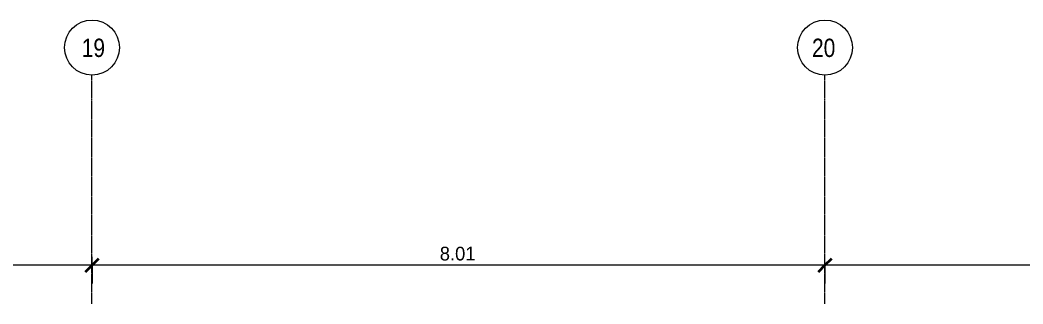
# Model space of a CAD drawing. Header units: centimetres. Extents: x -13467 to 3766, y -437 to 1921.
# Drawn here: x -3178 to -2082, y 1611 to 1921 of the extents above; entities that cross this region are included whole.
import ezdxf

# ---------------------------------------------------------------- set-up
doc = ezdxf.new("R2010")
doc.units = ezdxf.units.CM
doc.linetypes.add('Grid Line', pattern=[2.2225, 1.27, -0.3175, 0.3175, -0.3175])
for name, color, linetype, lineweight in [('A-ANNO-DIMS', 7, 'Continuous', 9), ('A-ANNO-DIMS-100', 7, 'Continuous', 9), ('S-GRID', 7, 'Continuous', 9), ('S-GRID-IDEN', 7, 'Continuous', 9)]:
    doc.layers.add(name, color=color, linetype=linetype, lineweight=lineweight)
doc.styles.add('Century Gothic_1', font='GOTHIC.TTF', dxfattribs={"height": 15})
doc.styles.add('Saira Condensed', font='SairaCondensed-Regular.ttf', dxfattribs={"height": 20})
doc.dimstyles.new('FCA_N_Cotas_E100', dxfattribs={"dimscale": 30.48, "dimtxt": 15.662524, "dimasz": 0.492126, "dimexe": 0.656168, "dimexo": 0.656168, "dimgap": 0.032808, "dimtad": 1, "dimlfac": 0.01, "dimrnd": 0.01, "dimzin": 0, "dimdsep": 46, "dimtxsty": 'Century Gothic_1', "dimblk1": 'OBLIQUE', "dimblk2": 'OBLIQUE', "dimsah": 1, "dimcen": 0.09, "dimdle": 0.656168, "dimazin": 2, "dimtfac": 1, "dimtdec": 4, "dimtix": 1, "dimtmove": 0, "dimatfit": 3, "dimfxl": 1, "dimtvp": 1, "dimtolj": 1, "dimtzin": 0, "dimarcsym": 2})

# ---------------------------------------------------------------- blocks, each defined once
blk = doc.blocks.new('Grid - 3mm-1939417-Sección 1-2')
at = {"layer": 'S-GRID-IDEN', "color": 253, "true_color": 0xaaaaaa}
blk.add_circle((-3346.7, 1891.3), 30, dxfattribs=at)
blk = doc.blocks.new('DIMBLOCK29-Sección 1-2')
at = {"layer": 'A-ANNO-DIMS-100'}
for p, q in [((-2298.4, 1653.5), (-2298.4, 1662.9)), ((-1492.2, 1653.5), (-1492.2, 1662.9)), ((-1492.2, 1653.5), (-2298.4, 1653.5)), ((-2298.4, 1653.5), (-2298.4, 1633.5)), ((-1492.2, 1653.5), (-1492.2, 1633.5))]:
    blk.add_line(p, q, dxfattribs=at)
at = {"layer": 'A-ANNO-DIMS-100', "lineweight": 35}
for p, q in [((-2298.4, 1653.5), (-2290.9, 1661)), ((-1492.2, 1653.5), (-1484.7, 1661)), ((-2298.4, 1653.5), (-2305.9, 1646)), ((-1492.2, 1653.5), (-1499.7, 1646))]:
    blk.add_line(p, q, dxfattribs=at)
at = {"layer": 'A-ANNO-DIMS-100', "color": 0, "insert": (-1915.7, 1673.8), "char_height": 15, "width": 48.927, "attachment_point": 1, "line_spacing_factor": 0.984502, "style": 'Century Gothic_1'}
blk.add_mtext('8.06', dxfattribs=at)
blk = doc.blocks.new('_Oblique')
at = {"color": 0, "linetype": 'ByBlock', "lineweight": -2}
blk.add_line((-0.5, -0.5), (0.5, 0.5), dxfattribs=at)
blk = doc.blocks.new('DIMBLOCK30-Sección 1-2')
at = {"layer": 'A-ANNO-DIMS-100'}
for p, q in [((-3099.1, 1653.5), (-3099.1, 1662.9)), ((-2298.4, 1653.5), (-2298.4, 1662.9)), ((-2298.4, 1653.5), (-3099.1, 1653.5)), ((-3099.1, 1653.5), (-3099.1, 1633.5)), ((-2298.4, 1653.5), (-2298.4, 1633.5))]:
    blk.add_line(p, q, dxfattribs=at)
at = {"layer": 'A-ANNO-DIMS-100', "lineweight": 35}
for p, q in [((-3099.1, 1653.5), (-3091.6, 1661)), ((-2298.4, 1653.5), (-2290.9, 1661)), ((-3099.1, 1653.5), (-3106.6, 1646)), ((-2298.4, 1653.5), (-2305.9, 1646))]:
    blk.add_line(p, q, dxfattribs=at)
at = {"layer": 'A-ANNO-DIMS-100', "color": 0, "insert": (-2719.2, 1673.8), "char_height": 15, "width": 48.927, "attachment_point": 1, "line_spacing_factor": 0.984502, "style": 'Century Gothic_1'}
blk.add_mtext('8.01', dxfattribs=at)
blk = doc.blocks.new('DIMBLOCK31-Sección 1-2')
at = {"layer": 'A-ANNO-DIMS-100'}
for p, q in [((-3898.1, 1653.5), (-3898.1, 1662.9)), ((-3099.1, 1653.5), (-3099.1, 1662.9)), ((-3099.1, 1653.5), (-3898.1, 1653.5)), ((-3898.1, 1653.5), (-3898.1, 1633.5)), ((-3099.1, 1653.5), (-3099.1, 1633.5))]:
    blk.add_line(p, q, dxfattribs=at)
at = {"layer": 'A-ANNO-DIMS-100', "lineweight": 35}
for p, q in [((-3898.1, 1653.5), (-3890.6, 1661)), ((-3099.1, 1653.5), (-3091.6, 1661)), ((-3898.1, 1653.5), (-3905.6, 1646)), ((-3099.1, 1653.5), (-3106.6, 1646))]:
    blk.add_line(p, q, dxfattribs=at)
at = {"layer": 'A-ANNO-DIMS-100', "color": 0, "insert": (-3519, 1673.8), "char_height": 15, "width": 48.927, "attachment_point": 1, "line_spacing_factor": 0.984502, "style": 'Century Gothic_1'}
blk.add_mtext('7.99', dxfattribs=at)

msp = doc.modelspace()

# ---------------------------------------------------------------- linework, layer by layer
at = {"layer": 'S-GRID', "color": 253, "linetype": 'Grid Line', "true_color": 0xaaaaaa}
for p, q in [((-3099.109, 1611.334), (-3099.109, 1861.334)), ((-2298.423, 1611.334), (-2298.423, 1861.334))]:
    msp.add_line(p, q, dxfattribs=at)

# ---------------------------------------------------------------- block references
at = {"layer": 'S-GRID-IDEN', "color": 253, "true_color": 0xaaaaaa}
for p in [(247.612, 0), (1048.298, 0)]:
    msp.add_blockref('Grid - 3mm-1939417-Sección 1-2', p, dxfattribs=at)

# ---------------------------------------------------------------- texts
at = {"layer": 'S-GRID-IDEN', "color": 253, "true_color": 0xaaaaaa, "char_height": 20, "attachment_point": 1, "style": 'Saira Condensed'}
for s, insert, width in [('19', (-3110.332, 1901.014), 26.45569), ('20', (-2312.596, 1901.014), 33.67087)]:
    msp.add_mtext(s, dxfattribs=dict(at, insert=insert, width=width))

# ---------------------------------------------------------------- dimensions: what is measured, and where the dimension line sits
at = {"layer": 'A-ANNO-DIMS'}
for base, p1, p2, override, picture, middle in [((-3898.073, 1653.535), (-3099.109, 1642.929), (-3898.073, 1642.929), {"dimpost": '<>', "dimfxl": 798.964335}, 'DIMBLOCK31-Sección 1-2', (-3498.591, 1662.413)), ((-3099.109, 1653.535), (-2298.423, 1642.929), (-3099.109, 1642.929), {"dimpost": '<>', "dimfxl": 800.686067}, 'DIMBLOCK30-Sección 1-2', (-2698.766, 1662.413)), ((-2298.423, 1653.535), (-1492.153, 1642.929), (-2298.423, 1642.929), {"dimpost": '<>', "dimfxl": 806.269244}, 'DIMBLOCK29-Sección 1-2', (-1895.288, 1662.413))]:
    dim = msp.add_linear_dim(base=base, p1=p1, p2=p2, dimstyle='FCA_N_Cotas_E100', override=override, dxfattribs=at)
    dim.commit()
    dim.dimension.update_dxf_attribs({"geometry": picture, "text_midpoint": middle})

doc.saveas('drawing.dxf')
